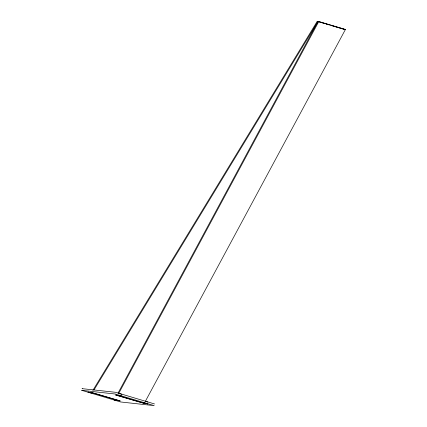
<?xml version="1.0" encoding="UTF-8"?>
<svg xmlns="http://www.w3.org/2000/svg" width="427" height="427" viewBox="0 0 427 427"><rect width="100%" height="100%" fill="white"/><g stroke="black" fill="none" stroke-linecap="round" stroke-linejoin="round"><path stroke-width="0.64" d="M118.087 393.027L318.003 21.435L344.002 29.175M118.567 393.699L318.798 21.526L345.432 29.452L145.516 401.044M92.899 390.342L317.208 21.35L318.798 21.526M94.041 389.867L318.003 21.435M91.346 392.984L87.967 392.029L91.373 392.973M122.229 396.352L118.845 395.402L122.255 396.336M144.417 403.008L147.822 403.947M147.817 403.958L144.411 403.013M154.51 403.947L115.642 392.312L82.037 388.65L82.288 388.789M344.637 29.362L345.432 29.452M91.527 392.61L92.323 392.696M116.827 395.365L117.628 395.45M118.156 400.537L118.957 400.622M143.461 403.291L144.262 403.376M119.752 393.747L120.478 393.918M145.442 401.385L146.215 401.572M120.985 394.052L121.898 394.318M147.037 401.802L147.731 402.015M317.208 21.35L324.814 23.613M326.084 23.992L329.254 24.937M331.79 25.689L340.671 28.331M341.936 28.71L343.842 29.276M113.555 399.635L116.939 400.585L113.555 399.635M81.744 390.337L120.611 401.972L154.222 405.634L115.173 394.014L81.744 390.337M91.458 392.402L90.46 392.29L120.222 400.958L91.458 392.402M116.56 395.135L115.562 395.028L145.324 403.696L116.56 395.135"/></g></svg>
